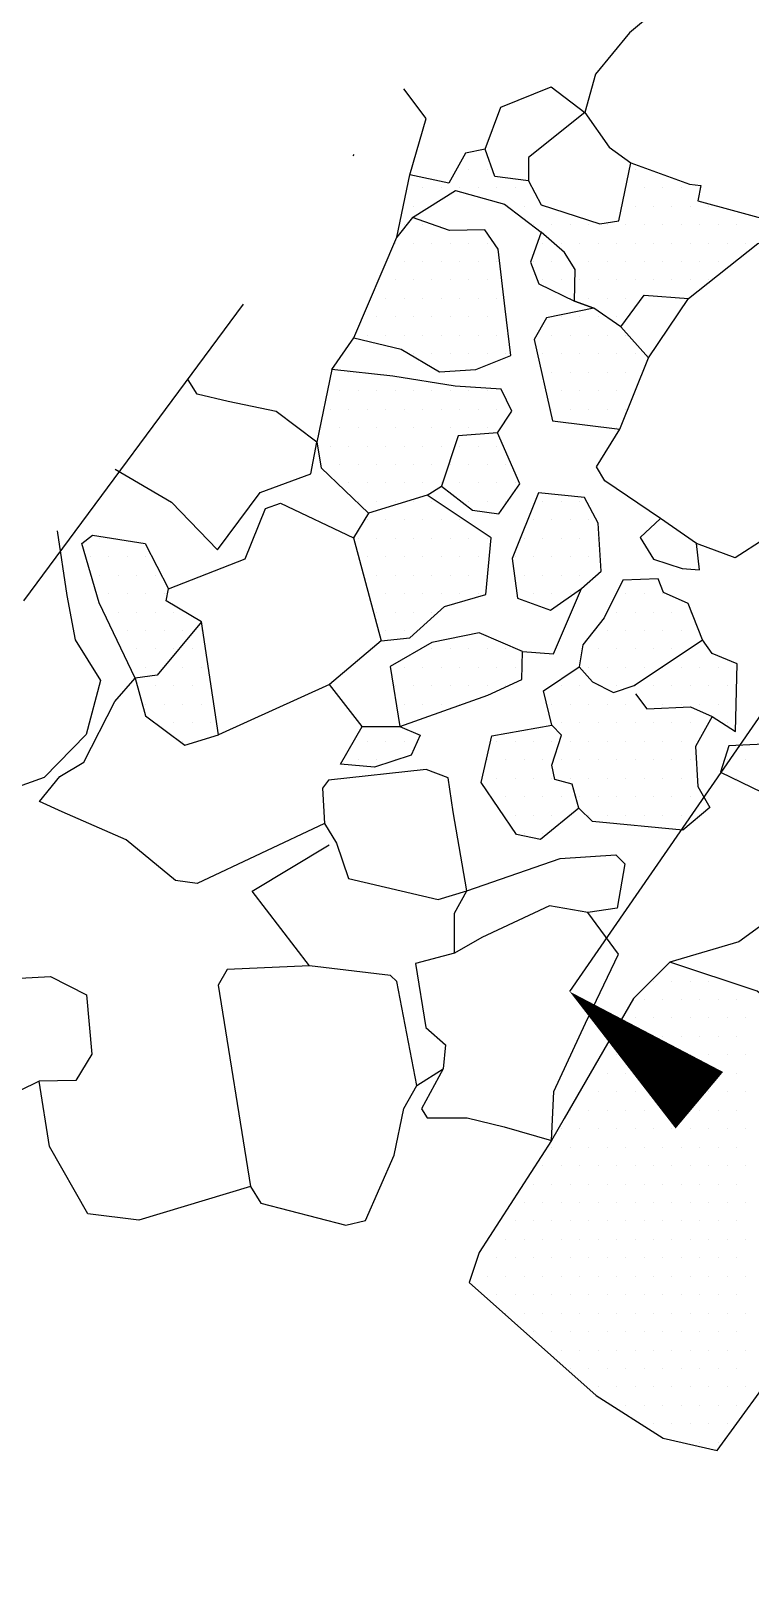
# Model space of a CAD drawing. Header units: metres. Extents: x -60 to 120, y -1911 to -1588.
# Drawn here: x 0.3 to 49, y -1745 to -1640.6 of the extents above; entities that cross this region are included whole.
import ezdxf

# ---------------------------------------------------------------- set-up
doc = ezdxf.new("R2010")
doc.units = ezdxf.units.M
doc.header["$LTSCALE"] = 25
doc.header["$MEASUREMENT"] = 0
doc.linetypes.add('STRICHPUNKTX2', pattern=[2, 1, -0.5, 0, -0.5])
doc.layers.get('0').update_dxf_attribs({"linetype": 'CONTINUOUS'})
for name, color, linetype in [('BEFUND', 1, 'CONTINUOUS'), ('GRABUNGSGRENZE', 3, 'STRICHPUNKTX2'), ('STEINE', 4, 'CONTINUOUS'), ('STEINESCHRAFF', 4, 'CONTINUOUS'), ('TPROFIL', 3, 'CONTINUOUS')]:
    doc.layers.add(name, color=color, linetype=linetype)

# ---------------------------------------------------------------- blocks, each defined once
blk = doc.blocks.new('TPFEIL')
at = {"layer": 'TPROFIL'}
blk.add_lwpolyline([(-6.97, -9.1, 5, 0, 0), (0, 0, 0, 0, 0)], format="xyseb", dxfattribs=at)
blk = doc.blocks.new('*X6')
at = {"color": 0}
for p, q in [((30.625, -1648.75), (30.625, -1648.75)), ((30, -1650), (30, -1650)), ((31.25, -1650), (31.25, -1650)), ((41.25, -1650), (41.25, -1650)), ((26.875, -1651.25), (26.875, -1651.25)), ((28.125, -1651.25), (28.125, -1651.25)), ((29.375, -1651.25), (29.375, -1651.25)), ((30.625, -1651.25), (30.625, -1651.25)), ((31.875, -1651.25), (31.875, -1651.25)), ((33.125, -1651.25), (33.125, -1651.25)), ((40.625, -1651.25), (40.625, -1651.25)), ((41.875, -1651.25), (41.875, -1651.25)), ((43.125, -1651.25), (43.125, -1651.25)), ((44.375, -1651.25), (44.375, -1651.25)), ((45.625, -1651.25), (45.625, -1651.25)), ((26.25, -1652.5), (26.25, -1652.5)), ((33.75, -1652.5), (33.75, -1652.5)), ((35, -1652.5), (35, -1652.5)), ((41.25, -1652.5), (41.25, -1652.5)), ((42.5, -1652.5), (42.5, -1652.5)), ((43.75, -1652.5), (43.75, -1652.5)), ((45, -1652.5), (45, -1652.5)), ((46.25, -1652.5), (46.25, -1652.5)), ((25.625, -1653.75), (25.625, -1653.75)), ((26.875, -1653.75), (26.875, -1653.75)), ((34.375, -1653.75), (34.375, -1653.75)), ((35.625, -1653.75), (35.625, -1653.75)), ((36.875, -1653.75), (36.875, -1653.75)), ((38.125, -1653.75), (38.125, -1653.75)), ((39.375, -1653.75), (39.375, -1653.75)), ((40.625, -1653.75), (40.625, -1653.75)), ((41.875, -1653.75), (41.875, -1653.75)), ((43.125, -1653.75), (43.125, -1653.75)), ((44.375, -1653.75), (44.375, -1653.75)), ((45.625, -1653.75), (45.625, -1653.75)), ((46.875, -1653.75), (46.875, -1653.75)), ((48.125, -1653.75), (48.125, -1653.75)), ((25, -1655), (25, -1655)), ((26.25, -1655), (26.25, -1655)), ((27.5, -1655), (27.5, -1655)), ((28.75, -1655), (28.75, -1655)), ((30, -1655), (30, -1655)), ((31.25, -1655), (31.25, -1655)), ((35, -1655), (35, -1655)), ((36.25, -1655), (36.25, -1655)), ((37.5, -1655), (37.5, -1655)), ((38.75, -1655), (38.75, -1655)), ((40, -1655), (40, -1655)), ((41.25, -1655), (41.25, -1655)), ((42.5, -1655), (42.5, -1655)), ((43.75, -1655), (43.75, -1655)), ((45, -1655), (45, -1655)), ((46.25, -1655), (46.25, -1655)), ((47.5, -1655), (47.5, -1655)), ((48.75, -1655), (48.75, -1655)), ((25.625, -1656.25), (25.625, -1656.25)), ((26.875, -1656.25), (26.875, -1656.25)), ((28.125, -1656.25), (28.125, -1656.25)), ((29.375, -1656.25), (29.375, -1656.25)), ((30.625, -1656.25), (30.625, -1656.25)), ((31.875, -1656.25), (31.875, -1656.25)), ((34.375, -1656.25), (34.375, -1656.25)), ((35.625, -1656.25), (35.625, -1656.25)), ((36.875, -1656.25), (36.875, -1656.25)), ((38.125, -1656.25), (38.125, -1656.25)), ((39.375, -1656.25), (39.375, -1656.25)), ((40.625, -1656.25), (40.625, -1656.25)), ((41.875, -1656.25), (41.875, -1656.25)), ((43.125, -1656.25), (43.125, -1656.25)), ((44.375, -1656.25), (44.375, -1656.25)), ((45.625, -1656.25), (45.625, -1656.25)), ((46.875, -1656.25), (46.875, -1656.25)), ((25, -1657.5), (25, -1657.5)), ((26.25, -1657.5), (26.25, -1657.5)), ((27.5, -1657.5), (27.5, -1657.5)), ((28.75, -1657.5), (28.75, -1657.5)), ((30, -1657.5), (30, -1657.5)), ((31.25, -1657.5), (31.25, -1657.5)), ((35, -1657.5), (35, -1657.5)), ((36.25, -1657.5), (36.25, -1657.5)), ((37.5, -1657.5), (37.5, -1657.5)), ((38.75, -1657.5), (38.75, -1657.5)), ((40, -1657.5), (40, -1657.5)), ((41.25, -1657.5), (41.25, -1657.5)), ((42.5, -1657.5), (42.5, -1657.5)), ((43.75, -1657.5), (43.75, -1657.5)), ((45, -1657.5), (45, -1657.5)), ((46.25, -1657.5), (46.25, -1657.5)), ((24.375, -1658.75), (24.375, -1658.75)), ((25.625, -1658.75), (25.625, -1658.75)), ((26.875, -1658.75), (26.875, -1658.75)), ((28.125, -1658.75), (28.125, -1658.75)), ((29.375, -1658.75), (29.375, -1658.75)), ((30.625, -1658.75), (30.625, -1658.75)), ((31.875, -1658.75), (31.875, -1658.75)), ((36.875, -1658.75), (36.875, -1658.75)), ((38.125, -1658.75), (38.125, -1658.75)), ((39.375, -1658.75), (39.375, -1658.75)), ((40.625, -1658.75), (40.625, -1658.75)), ((23.75, -1660), (23.75, -1660)), ((25, -1660), (25, -1660)), ((26.25, -1660), (26.25, -1660)), ((27.5, -1660), (27.5, -1660)), ((28.75, -1660), (28.75, -1660)), ((30, -1660), (30, -1660)), ((31.25, -1660), (31.25, -1660)), ((32.5, -1660), (32.5, -1660)), ((36.25, -1660), (36.25, -1660)), ((37.5, -1660), (37.5, -1660)), ((38.75, -1660), (38.75, -1660)), ((40, -1660), (40, -1660)), ((23.125, -1661.25), (23.125, -1661.25)), ((24.375, -1661.25), (24.375, -1661.25)), ((25.625, -1661.25), (25.625, -1661.25)), ((26.875, -1661.25), (26.875, -1661.25)), ((28.125, -1661.25), (28.125, -1661.25)), ((29.375, -1661.25), (29.375, -1661.25)), ((30.625, -1661.25), (30.625, -1661.25)), ((31.875, -1661.25), (31.875, -1661.25)), ((35.625, -1661.25), (35.625, -1661.25)), ((36.875, -1661.25), (36.875, -1661.25)), ((38.125, -1661.25), (38.125, -1661.25)), ((39.375, -1661.25), (39.375, -1661.25)), ((40.625, -1661.25), (40.625, -1661.25)), ((26.25, -1662.5), (26.25, -1662.5)), ((27.5, -1662.5), (27.5, -1662.5)), ((28.75, -1662.5), (28.75, -1662.5)), ((30, -1662.5), (30, -1662.5)), ((31.25, -1662.5), (31.25, -1662.5)), ((32.5, -1662.5), (32.5, -1662.5)), ((35, -1662.5), (35, -1662.5)), ((36.25, -1662.5), (36.25, -1662.5)), ((37.5, -1662.5), (37.5, -1662.5)), ((38.75, -1662.5), (38.75, -1662.5)), ((40, -1662.5), (40, -1662.5)), ((41.25, -1662.5), (41.25, -1662.5)), ((21.875, -1663.75), (21.875, -1663.75)), ((35.625, -1663.75), (35.625, -1663.75)), ((36.875, -1663.75), (36.875, -1663.75)), ((38.125, -1663.75), (38.125, -1663.75)), ((39.375, -1663.75), (39.375, -1663.75)), ((40.625, -1663.75), (40.625, -1663.75)), ((21.25, -1665), (21.25, -1665)), ((22.5, -1665), (22.5, -1665)), ((23.75, -1665), (23.75, -1665)), ((25, -1665), (25, -1665)), ((26.25, -1665), (26.25, -1665)), ((27.5, -1665), (27.5, -1665)), ((28.75, -1665), (28.75, -1665)), ((30, -1665), (30, -1665)), ((31.25, -1665), (31.25, -1665)), ((36.25, -1665), (36.25, -1665)), ((37.5, -1665), (37.5, -1665)), ((38.75, -1665), (38.75, -1665)), ((40, -1665), (40, -1665)), ((41.25, -1665), (41.25, -1665)), ((20.625, -1666.25), (20.625, -1666.25)), ((21.875, -1666.25), (21.875, -1666.25)), ((23.125, -1666.25), (23.125, -1666.25)), ((24.375, -1666.25), (24.375, -1666.25)), ((25.625, -1666.25), (25.625, -1666.25)), ((26.875, -1666.25), (26.875, -1666.25)), ((28.125, -1666.25), (28.125, -1666.25)), ((29.375, -1666.25), (29.375, -1666.25)), ((30.625, -1666.25), (30.625, -1666.25)), ((31.875, -1666.25), (31.875, -1666.25)), ((35.625, -1666.25), (35.625, -1666.25)), ((36.875, -1666.25), (36.875, -1666.25)), ((38.125, -1666.25), (38.125, -1666.25)), ((39.375, -1666.25), (39.375, -1666.25)), ((40.625, -1666.25), (40.625, -1666.25)), ((20, -1667.5), (20, -1667.5)), ((21.25, -1667.5), (21.25, -1667.5)), ((22.5, -1667.5), (22.5, -1667.5)), ((23.75, -1667.5), (23.75, -1667.5)), ((25, -1667.5), (25, -1667.5)), ((26.25, -1667.5), (26.25, -1667.5)), ((27.5, -1667.5), (27.5, -1667.5)), ((28.75, -1667.5), (28.75, -1667.5)), ((30, -1667.5), (30, -1667.5)), ((31.25, -1667.5), (31.25, -1667.5)), ((40, -1667.5), (40, -1667.5)), ((20.625, -1668.75), (20.625, -1668.75)), ((21.875, -1668.75), (21.875, -1668.75)), ((23.125, -1668.75), (23.125, -1668.75)), ((24.375, -1668.75), (24.375, -1668.75)), ((25.625, -1668.75), (25.625, -1668.75)), ((26.875, -1668.75), (26.875, -1668.75)), ((28.125, -1668.75), (28.125, -1668.75)), ((29.375, -1668.75), (29.375, -1668.75)), ((30.625, -1668.75), (30.625, -1668.75)), ((31.875, -1668.75), (31.875, -1668.75)), ((20, -1670), (20, -1670)), ((21.25, -1670), (21.25, -1670)), ((22.5, -1670), (22.5, -1670)), ((23.75, -1670), (23.75, -1670)), ((25, -1670), (25, -1670)), ((26.25, -1670), (26.25, -1670)), ((27.5, -1670), (27.5, -1670)), ((28.75, -1670), (28.75, -1670)), ((30, -1670), (30, -1670)), ((31.25, -1670), (31.25, -1670)), ((32.5, -1670), (32.5, -1670)), ((21.875, -1671.25), (21.875, -1671.25)), ((23.125, -1671.25), (23.125, -1671.25)), ((24.375, -1671.25), (24.375, -1671.25)), ((25.625, -1671.25), (25.625, -1671.25)), ((26.875, -1671.25), (26.875, -1671.25)), ((28.125, -1671.25), (28.125, -1671.25)), ((29.375, -1671.25), (29.375, -1671.25)), ((30.625, -1671.25), (30.625, -1671.25)), ((31.875, -1671.25), (31.875, -1671.25)), ((33.125, -1671.25), (33.125, -1671.25)), ((22.5, -1672.5), (22.5, -1672.5)), ((23.75, -1672.5), (23.75, -1672.5)), ((25, -1672.5), (25, -1672.5)), ((26.25, -1672.5), (26.25, -1672.5)), ((27.5, -1672.5), (27.5, -1672.5)), ((30, -1672.5), (30, -1672.5)), ((31.25, -1672.5), (31.25, -1672.5)), ((32.5, -1672.5), (32.5, -1672.5)), ((35, -1672.5), (35, -1672.5)), ((36.25, -1672.5), (36.25, -1672.5)), ((37.5, -1672.5), (37.5, -1672.5)), ((23.125, -1673.75), (23.125, -1673.75)), ((24.375, -1673.75), (24.375, -1673.75)), ((25.625, -1673.75), (25.625, -1673.75)), ((26.875, -1673.75), (26.875, -1673.75)), ((28.125, -1673.75), (28.125, -1673.75)), ((29.375, -1673.75), (29.375, -1673.75)), ((34.375, -1673.75), (34.375, -1673.75)), ((35.625, -1673.75), (35.625, -1673.75)), ((36.875, -1673.75), (36.875, -1673.75)), ((38.125, -1673.75), (38.125, -1673.75)), ((5, -1675), (5, -1675)), ((22.5, -1675), (22.5, -1675)), ((23.75, -1675), (23.75, -1675)), ((25, -1675), (25, -1675)), ((26.25, -1675), (26.25, -1675)), ((27.5, -1675), (27.5, -1675)), ((28.75, -1675), (28.75, -1675)), ((30, -1675), (30, -1675)), ((31.25, -1675), (31.25, -1675)), ((33.75, -1675), (33.75, -1675)), ((35, -1675), (35, -1675)), ((36.25, -1675), (36.25, -1675)), ((37.5, -1675), (37.5, -1675)), ((38.75, -1675), (38.75, -1675)), ((4.375, -1676.25), (4.375, -1676.25)), ((5.625, -1676.25), (5.625, -1676.25)), ((6.875, -1676.25), (6.875, -1676.25)), ((8.125, -1676.25), (8.125, -1676.25)), ((23.125, -1676.25), (23.125, -1676.25)), ((24.375, -1676.25), (24.375, -1676.25)), ((25.625, -1676.25), (25.625, -1676.25)), ((26.875, -1676.25), (26.875, -1676.25)), ((28.125, -1676.25), (28.125, -1676.25)), ((29.375, -1676.25), (29.375, -1676.25)), ((30.625, -1676.25), (30.625, -1676.25)), ((33.125, -1676.25), (33.125, -1676.25)), ((34.375, -1676.25), (34.375, -1676.25)), ((35.625, -1676.25), (35.625, -1676.25)), ((36.875, -1676.25), (36.875, -1676.25)), ((38.125, -1676.25), (38.125, -1676.25)), ((5, -1677.5), (5, -1677.5)), ((6.25, -1677.5), (6.25, -1677.5)), ((7.5, -1677.5), (7.5, -1677.5)), ((8.75, -1677.5), (8.75, -1677.5)), ((23.75, -1677.5), (23.75, -1677.5)), ((25, -1677.5), (25, -1677.5)), ((26.25, -1677.5), (26.25, -1677.5)), ((27.5, -1677.5), (27.5, -1677.5)), ((28.75, -1677.5), (28.75, -1677.5)), ((30, -1677.5), (30, -1677.5)), ((31.25, -1677.5), (31.25, -1677.5)), ((33.75, -1677.5), (33.75, -1677.5)), ((35, -1677.5), (35, -1677.5)), ((36.25, -1677.5), (36.25, -1677.5)), ((37.5, -1677.5), (37.5, -1677.5)), ((5.625, -1678.75), (5.625, -1678.75)), ((6.875, -1678.75), (6.875, -1678.75)), ((8.125, -1678.75), (8.125, -1678.75)), ((9.375, -1678.75), (9.375, -1678.75)), ((24.375, -1678.75), (24.375, -1678.75)), ((25.625, -1678.75), (25.625, -1678.75)), ((26.875, -1678.75), (26.875, -1678.75)), ((28.125, -1678.75), (28.125, -1678.75)), ((29.375, -1678.75), (29.375, -1678.75)), ((30.625, -1678.75), (30.625, -1678.75)), ((34.375, -1678.75), (34.375, -1678.75)), ((35.625, -1678.75), (35.625, -1678.75)), ((36.875, -1678.75), (36.875, -1678.75)), ((40.625, -1678.75), (40.625, -1678.75)), ((41.875, -1678.75), (41.875, -1678.75)), ((43.125, -1678.75), (43.125, -1678.75)), ((6.25, -1680), (6.25, -1680)), ((7.5, -1680), (7.5, -1680)), ((8.75, -1680), (8.75, -1680)), ((10, -1680), (10, -1680)), ((23.75, -1680), (23.75, -1680)), ((25, -1680), (25, -1680)), ((26.25, -1680), (26.25, -1680)), ((27.5, -1680), (27.5, -1680)), ((40, -1680), (40, -1680)), ((41.25, -1680), (41.25, -1680)), ((42.5, -1680), (42.5, -1680)), ((43.75, -1680), (43.75, -1680)), ((45, -1680), (45, -1680)), ((6.875, -1681.25), (6.875, -1681.25)), ((8.125, -1681.25), (8.125, -1681.25)), ((9.375, -1681.25), (9.375, -1681.25)), ((10.625, -1681.25), (10.625, -1681.25)), ((11.875, -1681.25), (11.875, -1681.25)), ((24.375, -1681.25), (24.375, -1681.25)), ((25.625, -1681.25), (25.625, -1681.25)), ((39.375, -1681.25), (39.375, -1681.25)), ((40.625, -1681.25), (40.625, -1681.25)), ((41.875, -1681.25), (41.875, -1681.25)), ((43.125, -1681.25), (43.125, -1681.25)), ((44.375, -1681.25), (44.375, -1681.25)), ((7.5, -1682.5), (7.5, -1682.5)), ((8.75, -1682.5), (8.75, -1682.5)), ((10, -1682.5), (10, -1682.5)), ((11.25, -1682.5), (11.25, -1682.5)), ((27.5, -1682.5), (27.5, -1682.5)), ((28.75, -1682.5), (28.75, -1682.5)), ((30, -1682.5), (30, -1682.5)), ((31.25, -1682.5), (31.25, -1682.5)), ((32.5, -1682.5), (32.5, -1682.5)), ((38.75, -1682.5), (38.75, -1682.5)), ((40, -1682.5), (40, -1682.5)), ((41.25, -1682.5), (41.25, -1682.5)), ((42.5, -1682.5), (42.5, -1682.5)), ((43.75, -1682.5), (43.75, -1682.5)), ((45, -1682.5), (45, -1682.5)), ((46.25, -1682.5), (46.25, -1682.5)), ((8.125, -1683.75), (8.125, -1683.75)), ((9.375, -1683.75), (9.375, -1683.75)), ((10.625, -1683.75), (10.625, -1683.75)), ((11.875, -1683.75), (11.875, -1683.75)), ((25.625, -1683.75), (25.625, -1683.75)), ((26.875, -1683.75), (26.875, -1683.75)), ((28.125, -1683.75), (28.125, -1683.75)), ((29.375, -1683.75), (29.375, -1683.75)), ((30.625, -1683.75), (30.625, -1683.75)), ((31.875, -1683.75), (31.875, -1683.75)), ((33.125, -1683.75), (33.125, -1683.75)), ((38.125, -1683.75), (38.125, -1683.75)), ((39.375, -1683.75), (39.375, -1683.75)), ((40.625, -1683.75), (40.625, -1683.75)), ((41.875, -1683.75), (41.875, -1683.75)), ((43.125, -1683.75), (43.125, -1683.75)), ((44.375, -1683.75), (44.375, -1683.75)), ((45.625, -1683.75), (45.625, -1683.75)), ((46.875, -1683.75), (46.875, -1683.75)), ((48.125, -1683.75), (48.125, -1683.75)), ((8.75, -1685), (8.75, -1685)), ((10, -1685), (10, -1685)), ((11.25, -1685), (11.25, -1685)), ((12.5, -1685), (12.5, -1685)), ((25, -1685), (25, -1685)), ((26.25, -1685), (26.25, -1685)), ((27.5, -1685), (27.5, -1685)), ((28.75, -1685), (28.75, -1685)), ((30, -1685), (30, -1685)), ((31.25, -1685), (31.25, -1685)), ((32.5, -1685), (32.5, -1685)), ((36.25, -1685), (36.25, -1685)), ((37.5, -1685), (37.5, -1685)), ((38.75, -1685), (38.75, -1685)), ((40, -1685), (40, -1685)), ((41.25, -1685), (41.25, -1685)), ((42.5, -1685), (42.5, -1685)), ((43.75, -1685), (43.75, -1685)), ((45, -1685), (45, -1685)), ((46.25, -1685), (46.25, -1685)), ((47.5, -1685), (47.5, -1685)), ((8.125, -1686.25), (8.125, -1686.25)), ((9.375, -1686.25), (9.375, -1686.25)), ((10.625, -1686.25), (10.625, -1686.25)), ((11.875, -1686.25), (11.875, -1686.25)), ((25.625, -1686.25), (25.625, -1686.25)), ((26.875, -1686.25), (26.875, -1686.25)), ((28.125, -1686.25), (28.125, -1686.25)), ((29.375, -1686.25), (29.375, -1686.25)), ((35.625, -1686.25), (35.625, -1686.25)), ((36.875, -1686.25), (36.875, -1686.25)), ((38.125, -1686.25), (38.125, -1686.25)), ((39.375, -1686.25), (39.375, -1686.25)), ((40.625, -1686.25), (40.625, -1686.25)), ((41.875, -1686.25), (41.875, -1686.25)), ((43.125, -1686.25), (43.125, -1686.25)), ((44.375, -1686.25), (44.375, -1686.25)), ((45.625, -1686.25), (45.625, -1686.25)), ((46.875, -1686.25), (46.875, -1686.25)), ((8.75, -1687.5), (8.75, -1687.5)), ((10, -1687.5), (10, -1687.5)), ((11.25, -1687.5), (11.25, -1687.5)), ((12.5, -1687.5), (12.5, -1687.5)), ((36.25, -1687.5), (36.25, -1687.5)), ((37.5, -1687.5), (37.5, -1687.5)), ((38.75, -1687.5), (38.75, -1687.5)), ((40, -1687.5), (40, -1687.5)), ((41.25, -1687.5), (41.25, -1687.5)), ((42.5, -1687.5), (42.5, -1687.5)), ((43.75, -1687.5), (43.75, -1687.5)), ((45, -1687.5), (45, -1687.5)), ((47.5, -1687.5), (47.5, -1687.5)), ((10.625, -1688.75), (10.625, -1688.75)), ((23.125, -1688.75), (23.125, -1688.75)), ((24.375, -1688.75), (24.375, -1688.75)), ((25.625, -1688.75), (25.625, -1688.75)), ((31.875, -1688.75), (31.875, -1688.75)), ((33.125, -1688.75), (33.125, -1688.75)), ((34.375, -1688.75), (34.375, -1688.75)), ((35.625, -1688.75), (35.625, -1688.75)), ((36.875, -1688.75), (36.875, -1688.75)), ((38.125, -1688.75), (38.125, -1688.75)), ((39.375, -1688.75), (39.375, -1688.75)), ((40.625, -1688.75), (40.625, -1688.75)), ((41.875, -1688.75), (41.875, -1688.75)), ((43.125, -1688.75), (43.125, -1688.75)), ((44.375, -1688.75), (44.375, -1688.75)), ((22.5, -1690), (22.5, -1690)), ((23.75, -1690), (23.75, -1690)), ((25, -1690), (25, -1690)), ((31.25, -1690), (31.25, -1690)), ((32.5, -1690), (32.5, -1690)), ((33.75, -1690), (33.75, -1690)), ((35, -1690), (35, -1690)), ((36.25, -1690), (36.25, -1690)), ((37.5, -1690), (37.5, -1690)), ((38.75, -1690), (38.75, -1690)), ((40, -1690), (40, -1690)), ((41.25, -1690), (41.25, -1690)), ((42.5, -1690), (42.5, -1690)), ((43.75, -1690), (43.75, -1690)), ((45, -1690), (45, -1690)), ((47.5, -1690), (47.5, -1690)), ((48.75, -1690), (48.75, -1690)), ((31.875, -1691.25), (31.875, -1691.25)), ((33.125, -1691.25), (33.125, -1691.25)), ((34.375, -1691.25), (34.375, -1691.25)), ((35.625, -1691.25), (35.625, -1691.25)), ((36.875, -1691.25), (36.875, -1691.25)), ((38.125, -1691.25), (38.125, -1691.25)), ((39.375, -1691.25), (39.375, -1691.25)), ((40.625, -1691.25), (40.625, -1691.25)), ((41.875, -1691.25), (41.875, -1691.25)), ((43.125, -1691.25), (43.125, -1691.25)), ((44.375, -1691.25), (44.375, -1691.25)), ((48.125, -1691.25), (48.125, -1691.25)), ((32.5, -1692.5), (32.5, -1692.5)), ((33.75, -1692.5), (33.75, -1692.5)), ((35, -1692.5), (35, -1692.5)), ((36.25, -1692.5), (36.25, -1692.5)), ((37.5, -1692.5), (37.5, -1692.5)), ((38.75, -1692.5), (38.75, -1692.5)), ((40, -1692.5), (40, -1692.5)), ((41.25, -1692.5), (41.25, -1692.5)), ((42.5, -1692.5), (42.5, -1692.5)), ((43.75, -1692.5), (43.75, -1692.5)), ((45, -1692.5), (45, -1692.5)), ((33.125, -1693.75), (33.125, -1693.75)), ((34.375, -1693.75), (34.375, -1693.75)), ((35.625, -1693.75), (35.625, -1693.75)), ((36.875, -1693.75), (36.875, -1693.75)), ((38.125, -1693.75), (38.125, -1693.75)), ((39.375, -1693.75), (39.375, -1693.75)), ((40.625, -1693.75), (40.625, -1693.75)), ((41.875, -1693.75), (41.875, -1693.75)), ((43.125, -1693.75), (43.125, -1693.75)), ((44.375, -1693.75), (44.375, -1693.75)), ((45.625, -1693.75), (45.625, -1693.75)), ((33.75, -1695), (33.75, -1695)), ((35, -1695), (35, -1695)), ((42.5, -1705), (42.5, -1705)), ((43.75, -1705), (43.75, -1705)), ((45, -1705), (45, -1705)), ((46.25, -1705), (46.25, -1705)), ((41.875, -1706.25), (41.875, -1706.25)), ((43.125, -1706.25), (43.125, -1706.25)), ((44.375, -1706.25), (44.375, -1706.25)), ((45.625, -1706.25), (45.625, -1706.25)), ((46.875, -1706.25), (46.875, -1706.25)), ((48.125, -1706.25), (48.125, -1706.25)), ((41.25, -1707.5), (41.25, -1707.5)), ((42.5, -1707.5), (42.5, -1707.5)), ((43.75, -1707.5), (43.75, -1707.5)), ((45, -1707.5), (45, -1707.5)), ((46.25, -1707.5), (46.25, -1707.5)), ((47.5, -1707.5), (47.5, -1707.5)), ((48.75, -1707.5), (48.75, -1707.5)), ((40.625, -1708.75), (40.625, -1708.75)), ((41.875, -1708.75), (41.875, -1708.75)), ((43.125, -1708.75), (43.125, -1708.75)), ((44.375, -1708.75), (44.375, -1708.75)), ((45.625, -1708.75), (45.625, -1708.75)), ((46.875, -1708.75), (46.875, -1708.75)), ((48.125, -1708.75), (48.125, -1708.75)), ((40, -1710), (40, -1710)), ((41.25, -1710), (41.25, -1710)), ((42.5, -1710), (42.5, -1710)), ((43.75, -1710), (43.75, -1710)), ((45, -1710), (45, -1710)), ((46.25, -1710), (46.25, -1710)), ((47.5, -1710), (47.5, -1710)), ((48.75, -1710), (48.75, -1710)), ((39.375, -1711.25), (39.375, -1711.25)), ((40.625, -1711.25), (40.625, -1711.25)), ((41.875, -1711.25), (41.875, -1711.25)), ((43.125, -1711.25), (43.125, -1711.25)), ((44.375, -1711.25), (44.375, -1711.25)), ((45.625, -1711.25), (45.625, -1711.25)), ((46.875, -1711.25), (46.875, -1711.25)), ((48.125, -1711.25), (48.125, -1711.25)), ((38.75, -1712.5), (38.75, -1712.5)), ((40, -1712.5), (40, -1712.5)), ((41.25, -1712.5), (41.25, -1712.5)), ((42.5, -1712.5), (42.5, -1712.5)), ((43.75, -1712.5), (43.75, -1712.5)), ((45, -1712.5), (45, -1712.5)), ((46.25, -1712.5), (46.25, -1712.5)), ((47.5, -1712.5), (47.5, -1712.5)), ((48.75, -1712.5), (48.75, -1712.5)), ((36.875, -1713.75), (36.875, -1713.75)), ((38.125, -1713.75), (38.125, -1713.75)), ((39.375, -1713.75), (39.375, -1713.75)), ((40.625, -1713.75), (40.625, -1713.75)), ((41.875, -1713.75), (41.875, -1713.75)), ((43.125, -1713.75), (43.125, -1713.75)), ((44.375, -1713.75), (44.375, -1713.75)), ((45.625, -1713.75), (45.625, -1713.75)), ((46.875, -1713.75), (46.875, -1713.75)), ((48.125, -1713.75), (48.125, -1713.75)), ((36.25, -1715), (36.25, -1715)), ((37.5, -1715), (37.5, -1715)), ((38.75, -1715), (38.75, -1715)), ((40, -1715), (40, -1715)), ((41.25, -1715), (41.25, -1715)), ((42.5, -1715), (42.5, -1715)), ((43.75, -1715), (43.75, -1715)), ((45, -1715), (45, -1715)), ((46.25, -1715), (46.25, -1715)), ((47.5, -1715), (47.5, -1715)), ((48.75, -1715), (48.75, -1715)), ((35.625, -1716.25), (35.625, -1716.25)), ((36.875, -1716.25), (36.875, -1716.25)), ((38.125, -1716.25), (38.125, -1716.25)), ((39.375, -1716.25), (39.375, -1716.25)), ((40.625, -1716.25), (40.625, -1716.25)), ((41.875, -1716.25), (41.875, -1716.25)), ((43.125, -1716.25), (43.125, -1716.25)), ((44.375, -1716.25), (44.375, -1716.25)), ((45.625, -1716.25), (45.625, -1716.25)), ((46.875, -1716.25), (46.875, -1716.25)), ((48.125, -1716.25), (48.125, -1716.25)), ((35, -1717.5), (35, -1717.5)), ((36.25, -1717.5), (36.25, -1717.5)), ((37.5, -1717.5), (37.5, -1717.5)), ((38.75, -1717.5), (38.75, -1717.5)), ((40, -1717.5), (40, -1717.5)), ((41.25, -1717.5), (41.25, -1717.5)), ((42.5, -1717.5), (42.5, -1717.5)), ((43.75, -1717.5), (43.75, -1717.5)), ((45, -1717.5), (45, -1717.5)), ((46.25, -1717.5), (46.25, -1717.5)), ((47.5, -1717.5), (47.5, -1717.5)), ((48.75, -1717.5), (48.75, -1717.5)), ((34.375, -1718.75), (34.375, -1718.75)), ((35.625, -1718.75), (35.625, -1718.75)), ((36.875, -1718.75), (36.875, -1718.75)), ((38.125, -1718.75), (38.125, -1718.75)), ((39.375, -1718.75), (39.375, -1718.75)), ((40.625, -1718.75), (40.625, -1718.75)), ((41.875, -1718.75), (41.875, -1718.75)), ((43.125, -1718.75), (43.125, -1718.75)), ((44.375, -1718.75), (44.375, -1718.75)), ((45.625, -1718.75), (45.625, -1718.75)), ((46.875, -1718.75), (46.875, -1718.75)), ((48.125, -1718.75), (48.125, -1718.75)), ((33.75, -1720), (33.75, -1720)), ((35, -1720), (35, -1720)), ((36.25, -1720), (36.25, -1720)), ((37.5, -1720), (37.5, -1720)), ((38.75, -1720), (38.75, -1720)), ((40, -1720), (40, -1720)), ((41.25, -1720), (41.25, -1720)), ((42.5, -1720), (42.5, -1720)), ((43.75, -1720), (43.75, -1720)), ((45, -1720), (45, -1720)), ((46.25, -1720), (46.25, -1720)), ((47.5, -1720), (47.5, -1720)), ((48.75, -1720), (48.75, -1720)), ((33.125, -1721.25), (33.125, -1721.25)), ((34.375, -1721.25), (34.375, -1721.25)), ((35.625, -1721.25), (35.625, -1721.25)), ((36.875, -1721.25), (36.875, -1721.25)), ((38.125, -1721.25), (38.125, -1721.25)), ((39.375, -1721.25), (39.375, -1721.25)), ((40.625, -1721.25), (40.625, -1721.25)), ((41.875, -1721.25), (41.875, -1721.25)), ((43.125, -1721.25), (43.125, -1721.25)), ((44.375, -1721.25), (44.375, -1721.25)), ((45.625, -1721.25), (45.625, -1721.25)), ((46.875, -1721.25), (46.875, -1721.25)), ((48.125, -1721.25), (48.125, -1721.25)), ((32.5, -1722.5), (32.5, -1722.5)), ((33.75, -1722.5), (33.75, -1722.5)), ((35, -1722.5), (35, -1722.5)), ((36.25, -1722.5), (36.25, -1722.5)), ((37.5, -1722.5), (37.5, -1722.5)), ((38.75, -1722.5), (38.75, -1722.5)), ((40, -1722.5), (40, -1722.5)), ((41.25, -1722.5), (41.25, -1722.5)), ((42.5, -1722.5), (42.5, -1722.5)), ((43.75, -1722.5), (43.75, -1722.5)), ((45, -1722.5), (45, -1722.5)), ((46.25, -1722.5), (46.25, -1722.5)), ((47.5, -1722.5), (47.5, -1722.5)), ((48.75, -1722.5), (48.75, -1722.5)), ((30.625, -1723.75), (30.625, -1723.75)), ((31.875, -1723.75), (31.875, -1723.75)), ((33.125, -1723.75), (33.125, -1723.75)), ((34.375, -1723.75), (34.375, -1723.75)), ((35.625, -1723.75), (35.625, -1723.75)), ((36.875, -1723.75), (36.875, -1723.75)), ((38.125, -1723.75), (38.125, -1723.75)), ((39.375, -1723.75), (39.375, -1723.75)), ((40.625, -1723.75), (40.625, -1723.75)), ((41.875, -1723.75), (41.875, -1723.75)), ((43.125, -1723.75), (43.125, -1723.75)), ((44.375, -1723.75), (44.375, -1723.75)), ((45.625, -1723.75), (45.625, -1723.75)), ((46.875, -1723.75), (46.875, -1723.75)), ((48.125, -1723.75), (48.125, -1723.75)), ((31.25, -1725), (31.25, -1725)), ((32.5, -1725), (32.5, -1725)), ((33.75, -1725), (33.75, -1725)), ((35, -1725), (35, -1725)), ((36.25, -1725), (36.25, -1725)), ((37.5, -1725), (37.5, -1725)), ((38.75, -1725), (38.75, -1725)), ((40, -1725), (40, -1725)), ((41.25, -1725), (41.25, -1725)), ((42.5, -1725), (42.5, -1725)), ((43.75, -1725), (43.75, -1725)), ((45, -1725), (45, -1725)), ((46.25, -1725), (46.25, -1725)), ((47.5, -1725), (47.5, -1725)), ((48.75, -1725), (48.75, -1725)), ((31.875, -1726.25), (31.875, -1726.25)), ((33.125, -1726.25), (33.125, -1726.25)), ((34.375, -1726.25), (34.375, -1726.25)), ((35.625, -1726.25), (35.625, -1726.25)), ((36.875, -1726.25), (36.875, -1726.25)), ((38.125, -1726.25), (38.125, -1726.25)), ((39.375, -1726.25), (39.375, -1726.25)), ((40.625, -1726.25), (40.625, -1726.25)), ((41.875, -1726.25), (41.875, -1726.25)), ((43.125, -1726.25), (43.125, -1726.25)), ((44.375, -1726.25), (44.375, -1726.25)), ((45.625, -1726.25), (45.625, -1726.25)), ((46.875, -1726.25), (46.875, -1726.25)), ((48.125, -1726.25), (48.125, -1726.25)), ((32.5, -1727.5), (32.5, -1727.5)), ((33.75, -1727.5), (33.75, -1727.5)), ((35, -1727.5), (35, -1727.5)), ((36.25, -1727.5), (36.25, -1727.5)), ((37.5, -1727.5), (37.5, -1727.5)), ((38.75, -1727.5), (38.75, -1727.5)), ((40, -1727.5), (40, -1727.5)), ((41.25, -1727.5), (41.25, -1727.5)), ((42.5, -1727.5), (42.5, -1727.5)), ((43.75, -1727.5), (43.75, -1727.5)), ((45, -1727.5), (45, -1727.5)), ((46.25, -1727.5), (46.25, -1727.5)), ((47.5, -1727.5), (47.5, -1727.5)), ((48.75, -1727.5), (48.75, -1727.5)), ((34.375, -1728.75), (34.375, -1728.75)), ((35.625, -1728.75), (35.625, -1728.75)), ((36.875, -1728.75), (36.875, -1728.75)), ((38.125, -1728.75), (38.125, -1728.75)), ((39.375, -1728.75), (39.375, -1728.75)), ((40.625, -1728.75), (40.625, -1728.75)), ((41.875, -1728.75), (41.875, -1728.75)), ((43.125, -1728.75), (43.125, -1728.75)), ((44.375, -1728.75), (44.375, -1728.75)), ((45.625, -1728.75), (45.625, -1728.75)), ((46.875, -1728.75), (46.875, -1728.75)), ((48.125, -1728.75), (48.125, -1728.75)), ((36.25, -1730), (36.25, -1730)), ((37.5, -1730), (37.5, -1730)), ((38.75, -1730), (38.75, -1730)), ((40, -1730), (40, -1730)), ((41.25, -1730), (41.25, -1730)), ((42.5, -1730), (42.5, -1730)), ((43.75, -1730), (43.75, -1730)), ((45, -1730), (45, -1730)), ((46.25, -1730), (46.25, -1730)), ((47.5, -1730), (47.5, -1730)), ((48.75, -1730), (48.75, -1730)), ((36.875, -1731.25), (36.875, -1731.25)), ((38.125, -1731.25), (38.125, -1731.25)), ((39.375, -1731.25), (39.375, -1731.25)), ((40.625, -1731.25), (40.625, -1731.25)), ((41.875, -1731.25), (41.875, -1731.25)), ((43.125, -1731.25), (43.125, -1731.25)), ((44.375, -1731.25), (44.375, -1731.25)), ((45.625, -1731.25), (45.625, -1731.25)), ((46.875, -1731.25), (46.875, -1731.25)), ((48.125, -1731.25), (48.125, -1731.25)), ((38.75, -1732.5), (38.75, -1732.5)), ((40, -1732.5), (40, -1732.5)), ((41.25, -1732.5), (41.25, -1732.5)), ((42.5, -1732.5), (42.5, -1732.5)), ((43.75, -1732.5), (43.75, -1732.5)), ((45, -1732.5), (45, -1732.5)), ((46.25, -1732.5), (46.25, -1732.5)), ((47.5, -1732.5), (47.5, -1732.5)), ((48.75, -1732.5), (48.75, -1732.5)), ((40.625, -1733.75), (40.625, -1733.75)), ((41.875, -1733.75), (41.875, -1733.75)), ((43.125, -1733.75), (43.125, -1733.75)), ((44.375, -1733.75), (44.375, -1733.75)), ((45.625, -1733.75), (45.625, -1733.75)), ((46.875, -1733.75), (46.875, -1733.75)), ((48.125, -1733.75), (48.125, -1733.75)), ((42.5, -1735), (42.5, -1735)), ((43.75, -1735), (43.75, -1735)), ((45, -1735), (45, -1735)), ((46.25, -1735), (46.25, -1735)), ((47.5, -1735), (47.5, -1735)), ((44.375, -1736.25), (44.375, -1736.25)), ((45.625, -1736.25), (45.625, -1736.25)), ((46.875, -1736.25), (46.875, -1736.25))]:
    blk.add_line(p, q, dxfattribs=at)

msp = doc.modelspace()

# ---------------------------------------------------------------- linework, layer by layer
at = {"layer": 'BEFUND'}
for points in [[(112.08, -1723.16), (101.31, -1724.56), (97.25, -1724.56), (90.1, -1723.76), (82.1, -1720.45), (78.04, -1716.65), (74.63, -1715.75), (71.54, -1712.05), (66.63, -1709.35), (62.36, -1705.85), (55.96, -1700.15), (51.58, -1699.95), (48.28, -1702.35), (43.6, -1703.73)], [(15.2, -1718.93), (7.65, -1721.21), (4.19, -1720.77), (1.59, -1716.2), (0.9, -1711.78)]]:
    msp.add_lwpolyline(points, dxfattribs=at)
at = {"layer": 'GRABUNGSGRENZE', "flags": 128}
msp.add_lwpolyline([(117.86, -1800.11), (90.53, -1861.52), (-50.33, -1772.8), (-60.35, -1760.61), (25.59, -1644.46), (57.35, -1587.54), (108.32, -1610.28)], dxfattribs=at)
at = {"layer": 'STEINE'}
for points in [[(48.68, -1633.23), (46.64, -1635.01), (46.33, -1636.18), (40.88, -1640.76), (38.58, -1643.56), (37.86, -1646.16), (39.49, -1648.5), (40.97, -1649.57), (44.94, -1651.01), (45.7, -1651.11), (45.5, -1652.13), (50.9, -1653.61), (53.7, -1652.39), (56.25, -1651.43), (57.42, -1652.35), (59.97, -1653.16), (61.55, -1652.5), (62.77, -1649.35), (62.63, -1645.17), (62.42, -1643.59), (63.39, -1642.88)], [(20.72, -1663.56), (22.2, -1661.42), (25.12, -1654.6), (25.99, -1650.37), (27.11, -1646.55), (25.59, -1644.56)], [(34.04, -1650.79), (31.75, -1650.48), (31.09, -1648.64), (32.16, -1645.79), (35.57, -1644.42), (37.86, -1646.16)], [(37.86, -1646.16), (34.04, -1649.21), (34.04, -1650.79), (34.9, -1652.42), (38.87, -1653.7), (40.15, -1653.5), (40.97, -1649.57)], [(31.09, -1648.64), (29.76, -1648.9), (28.64, -1650.93), (25.99, -1650.37)], [(26.19, -1653.27), (29.1, -1651.44), (32.41, -1652.37), (34.9, -1654.25), (34.18, -1656.29), (34.74, -1657.77), (37.14, -1658.94), (38.46, -1659.4), (35.25, -1660.06), (34.43, -1661.54), (35.65, -1667.04), (40.23, -1667.61)], [(22.2, -1661.42), (25.41, -1662.19), (28.01, -1663.72), (30.46, -1663.57), (32.85, -1662.61), (32.45, -1659.45), (31.99, -1655.42), (31.08, -1654.1), (28.68, -1654.14), (26.19, -1653.27), (25.12, -1654.6)], [(42.17, -1662.77), (40.29, -1660.68), (38.46, -1659.4), (37.14, -1658.94), (37.19, -1656.8), (36.48, -1655.63), (34.9, -1654.25)], [(44.88, -1658.75), (49.57, -1655.04), (50.64, -1654.73), (51.1, -1655.5), (54.21, -1655.81), (55.27, -1659.32), (54.91, -1660.34), (55.93, -1660.95), (55.88, -1663.2), (53.53, -1665.74), (53.88, -1668.44), (53.07, -1671.6), (51.28, -1672.31), (50, -1675.06), (48.02, -1676.33), (45.42, -1675.36), (42.98, -1673.67), (39.21, -1671.12), (38.65, -1670.15), (40.23, -1667.61), (42.17, -1662.77), (44.88, -1658.75)], [(40.29, -1660.68), (41.87, -1658.54), (44.88, -1658.75)], [(6.04, -1670.32), (9.86, -1672.56), (12.97, -1675.78), (15.87, -1671.91), (19.29, -1670.64), (19.7, -1668.5), (16.95, -1666.41), (13.69, -1665.74), (11.6, -1665.23), (10.99, -1664.26)], [(31.93, -1667.85), (32.9, -1666.38), (32.19, -1664.9), (29.08, -1664.69), (24.85, -1664.02), (20.72, -1663.56), (19.7, -1668.5), (20, -1670.23), (23.21, -1673.29)], [(28.15, -1671.46), (30.24, -1673.1), (32.02, -1673.35), (33.45, -1671.32), (31.93, -1667.85), (29.28, -1668.05), (28.15, -1671.46)], [(27.18, -1672.07), (28.15, -1671.46)], [(13.05, -1688.31), (11.89, -1680.67), (9.5, -1679.24), (9.65, -1678.42), (14.85, -1676.39), (16.23, -1672.98), (17.25, -1672.62), (22.19, -1674.97)], [(23.21, -1673.29), (22.19, -1674.97), (24.06, -1681.95), (26, -1681.75), (28.35, -1679.62), (31.15, -1678.8), (31.51, -1674.98), (27.18, -1672.07), (23.21, -1673.29)], [(34.72, -1671.93), (32.94, -1676.36), (33.29, -1679.06), (35.53, -1679.88), (37.62, -1678.41), (38.95, -1677.24), (38.75, -1673.97), (37.83, -1672.24), (34.72, -1671.93)], [(42.98, -1673.67), (41.6, -1674.95), (42.51, -1676.42), (44.45, -1677.04), (45.62, -1677.14), (45.42, -1675.36)], [(2.12, -1674.49), (2.77, -1678.87), (3.33, -1681.88), (5.06, -1684.63), (4.09, -1688.3), (1.23, -1691.2), (-3.26, -1692.82), (-7.23, -1691.75), (-8.7, -1689)], [(11.89, -1680.67), (8.88, -1684.28), (7.4, -1684.48), (4.96, -1679.38), (3.8, -1675.36), (4.51, -1674.8), (8.08, -1675.36), (9.65, -1678.42)], [(37.46, -1683.7), (38.38, -1684.72), (39.8, -1685.44), (41.18, -1684.98), (45.82, -1681.88), (44.85, -1679.43), (43.17, -1678.67), (42.82, -1677.75), (40.42, -1677.85), (39.15, -1680.39), (37.72, -1682.23), (37.46, -1683.7)], [(33.64, -1682.68), (35.73, -1682.84), (37.62, -1678.41)], [(24.06, -1681.95), (20.55, -1684.91), (13.05, -1688.31)], [(24.67, -1683.69), (25.33, -1687.76), (31.29, -1685.63), (33.59, -1684.56), (33.64, -1682.68), (30.69, -1681.4), (27.48, -1682.06), (24.67, -1683.69)], [(41.28, -1685.54), (42.04, -1686.56), (45, -1686.41), (46.47, -1687.08), (48.05, -1688.1), (48.16, -1683.51), (46.48, -1682.8), (45.82, -1681.88)], [(46.47, -1687.08), (45.35, -1689.11), (45.5, -1691.81), (46.31, -1693.24), (44.48, -1694.77), (38.36, -1694.2), (37.45, -1693.28), (36.99, -1691.65), (35.82, -1691.34), (35.62, -1690.38), (36.28, -1688.34), (35.62, -1687.67), (35.06, -1685.33), (37.46, -1683.7)], [(20.23, -1694.33), (11.61, -1698.39), (10.14, -1698.19), (6.78, -1695.43), (2.45, -1693.54), (0.92, -1692.83), (2.3, -1691.15), (3.93, -1690.18), (6.02, -1686.06), (7.4, -1684.48)], [(7.4, -1684.48), (8.11, -1687.03), (10.76, -1689.02), (13.05, -1688.31)], [(22.78, -1687.76), (20.55, -1684.91)], [(21.3, -1690.31), (22.78, -1687.76), (25.33, -1687.76), (26.71, -1688.33), (26.09, -1689.7), (23.6, -1690.51), (21.3, -1690.31)], [(37.45, -1693.28), (34.85, -1695.42), (33.22, -1695.06), (30.83, -1691.54), (31.55, -1688.38), (35.62, -1687.67)], [(47.59, -1689.07), (47.03, -1690.85), (52.63, -1693.55), (54.67, -1691.67), (53.81, -1688.77), (47.59, -1689.07)], [(21.04, -1695.66), (21.85, -1698.05), (27.91, -1699.48), (29.85, -1698.88), (28.94, -1693.53), (28.59, -1691.23), (27.11, -1690.67), (20.49, -1691.38), (20.08, -1691.94), (20.23, -1694.33), (21.04, -1695.66)], [(19.2, -1703.96), (15.33, -1698.91), (20.53, -1695.76)], [(29.03, -1703.1), (29.03, -1700.4), (29.85, -1698.88), (36.17, -1696.69), (39.94, -1696.44), (40.55, -1697.06), (40.04, -1700.06), (38.05, -1700.36)], [(26.38, -1703.81), (27.09, -1708.14), (28.41, -1709.32), (28.26, -1710.95), (26.78, -1713.65), (27.18, -1714.26), (29.88, -1714.26), (32.38, -1714.88), (35.59, -1715.8), (35.74, -1712.49), (37.89, -1707.85), (40.14, -1703.17), (38.05, -1700.36), (35.45, -1699.9), (30.87, -1702.04), (29.03, -1703.1), (26.38, -1703.81)], [(24.7, -1704.63), (19.2, -1703.96), (13.64, -1704.21), (13.03, -1705.27), (15.2, -1718.93), (15.92, -1720.05), (21.67, -1721.54), (23, -1721.23), (24.94, -1716.8), (25.6, -1713.64), (26.47, -1712.07), (25.11, -1705.03), (24.7, -1704.63)], [(38.62, -1733.07), (43.15, -1735.98), (46.82, -1736.8), (54.37, -1726.42), (56.77, -1722.09), (61.92, -1716.85), (61.52, -1713.23), (59.33, -1711.7), (57.4, -1712.31), (49.51, -1705.68), (43.6, -1703.73), (41.15, -1706.18), (36.45, -1714.32), (35.59, -1715.8), (30.69, -1723.38), (30.02, -1725.42), (38.62, -1733.07)], [(-8.16, -1706.88), (-5.62, -1706.83), (-3.17, -1705.46), (-2.1, -1704.9), (1.67, -1704.7), (4.11, -1705.93), (4.47, -1709.95), (3.39, -1711.73), (0.9, -1711.78), (-0.43, -1712.44), (-6.08, -1710.96), (-7.35, -1710.29), (-8.37, -1708.61), (-8.16, -1706.88)], [(26.47, -1712.07), (28.26, -1710.95)]]:
    msp.add_lwpolyline(points, dxfattribs=at)
at = {"layer": 'TPROFIL'}
msp.add_lwpolyline([(102.3, -1610.88), (36.82, -1705.71)], dxfattribs=at)

# ---------------------------------------------------------------- block references
at = {"layer": 'STEINESCHRAFF'}
msp.add_blockref('*X6', (0, 0), dxfattribs=at)
at = {"layer": 'TPROFIL', "rotation": 87.47300680017455}
msp.add_blockref('TPFEIL', (36.82, -1705.71), dxfattribs=at)

doc.saveas('drawing.dxf')
